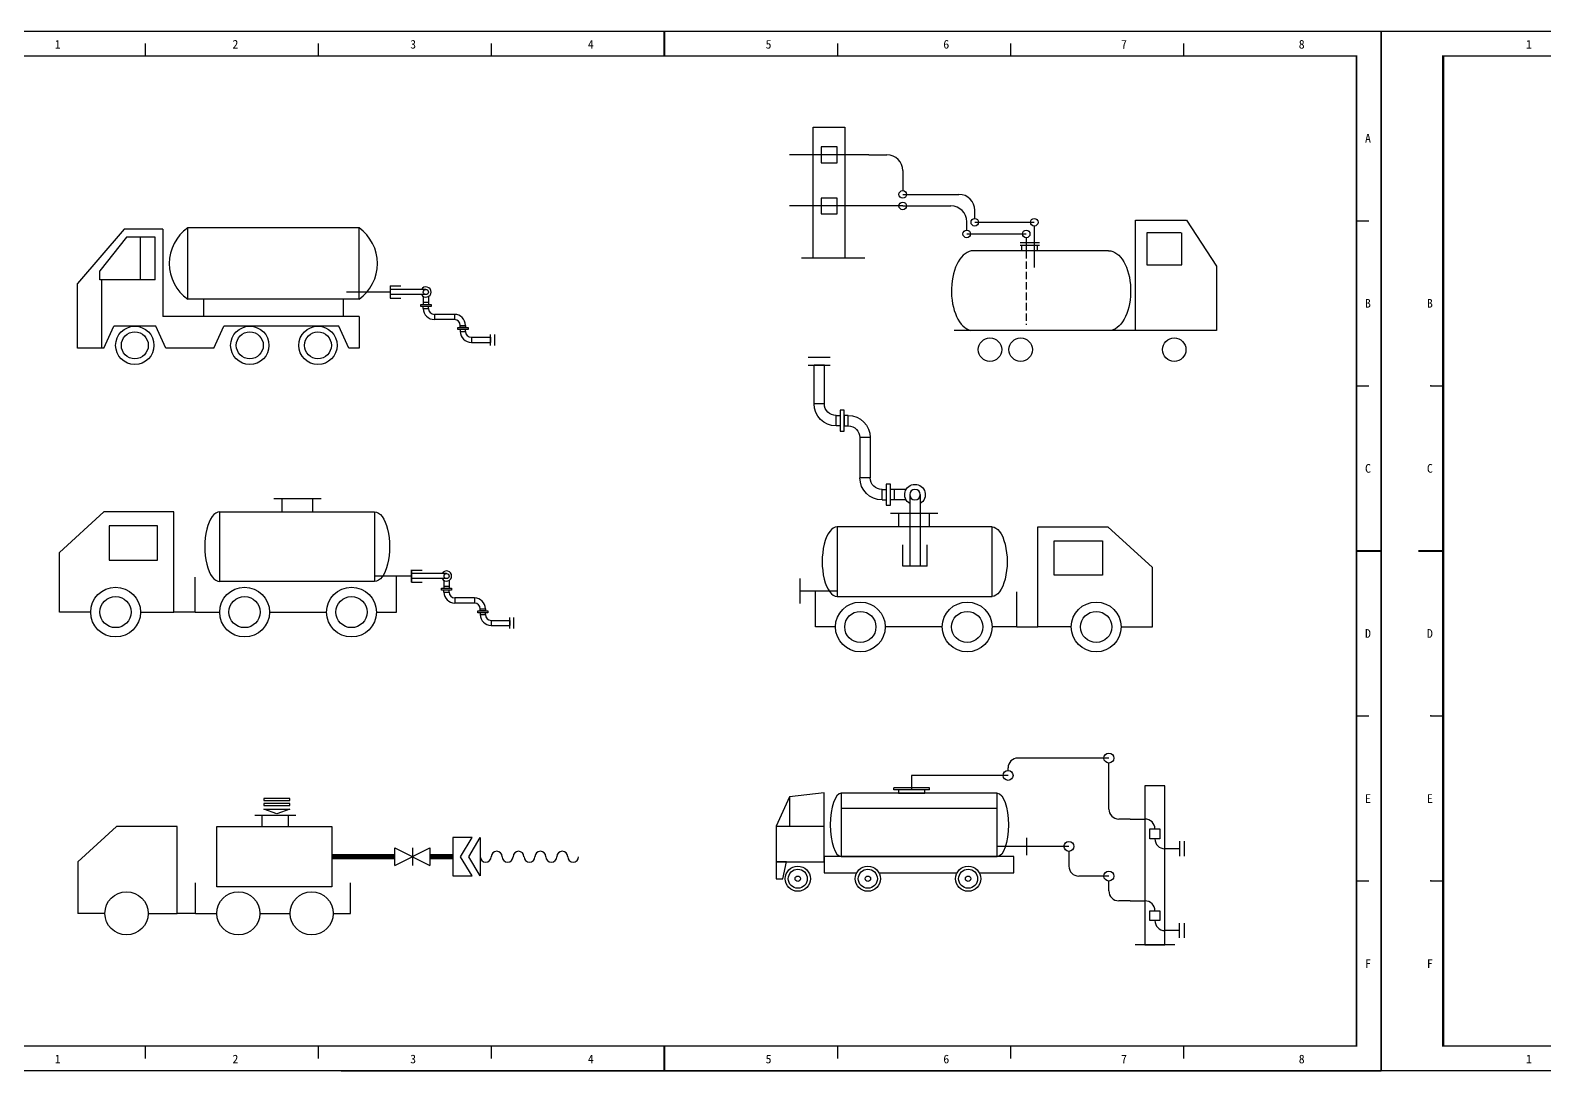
# Model space of a CAD drawing. Header units: millimetres. Extents: x 9671 to 25689, y -17516 to -2951.
# Drawn here: x 22369.7 to 22675.4, y -5527.3 to -5316.9 of the extents above; entities that cross this region are included whole.
import ezdxf

# ---------------------------------------------------------------- set-up
doc = ezdxf.new("R2010")
doc.units = ezdxf.units.MM
doc.linetypes.add('DASH', pattern=[0.35, 0.25, -0.1])
for name, color, linetype in [('A', 2, 'Continuous'), ('DIM', 3, 'Continuous'), ('PUB_TITLE', 4, 'Continuous'), ('sb', 2, 'Continuous'), ('SB_LC', 2, 'Continuous'), ('主物料', 11, 'Continuous'), ('主物料线', 2, 'Continuous'), ('图层1', 1, 'Continuous'), ('阀门', 7, 'Continuous')]:
    doc.layers.add(name, color=color, linetype=linetype)
doc.layers.add('港化设备', color=7, linetype='Continuous', lineweight=25)
doc.layers.add('设备', color=4, linetype='Continuous', lineweight=30)
doc.styles.add('QSDI', font='SimSun.ttf', dxfattribs={"width": 0.8})

# ---------------------------------------------------------------- blocks, each defined once
blk = doc.blocks.new('A$C5EF8455B')
at = {"layer": '阀门', "color": 3}
for p, q in [((0, -0.5), (0, 2.5)), ((0, 2.5), (6, -0.5)), ((0, -0.5), (6, 2.5)), ((3, 2.5), (3, -0.5)), ((6, 2.5), (6, -0.5))]:
    blk.add_line(p, q, dxfattribs=at)
blk = doc.blocks.new('A$C7D1F4FA8')
at = {"color": 1, "linetype": 'Continuous', "ltscale": 200}
for p, q in [((0, 15.02), (2.71, 15.02)), ((0, 15.02), (0, 11.94)), ((9.03, 14.14), (0, 14.14)), ((9.03, 12.82), (0, 12.82)), ((0, 11.94), (2.71, 11.94)), ((8.37, 12.36), (8.37, 10.37)), ((9.69, 12.36), (9.69, 10.37)), ((8.37, 10.89), (9.69, 10.89)), ((8.37, 10.37), (9.69, 10.37)), ((8.37, 9.32), (8.37, 9.84)), ((9.69, 9.32), (9.69, 9.84)), ((8.37, 9.32), (9.69, 9.32)), ((16.23, 7.84), (11.16, 7.84)), ((11.16, 7.84), (11.16, 6.53)), ((16.23, 7.84), (16.23, 6.53)), ((16.23, 6.53), (11.16, 6.53)), ((17.71, 5.05), (19.02, 5.05)), ((17.71, 4.55), (17.71, 5.05)), ((19.02, 4.55), (17.71, 4.55)), ((17.71, 4.02), (17.71, 3.53)), ((19.02, 5.05), (19.02, 4.55)), ((19.02, 3.53), (19.02, 4.02)), ((17.71, 3.53), (19.02, 3.53)), ((20.5, 2.05), (20.5, 0.74)), ((20.5, 2.05), (25.36, 2.05)), ((25.36, 0), (25.36, 2.79)), ((25.36, 2.05), (25.36, 0.74)), ((26.39, 0), (26.39, 2.79)), ((20.5, 0.74), (25.36, 0.74))]:
    blk.add_line(p, q, dxfattribs=at)
for points in [[(7.71, 10.37), (10.34, 10.37), (10.34, 9.84), (7.71, 9.84)], [(17.05, 4.55), (19.68, 4.55), (19.68, 4.02), (17.05, 4.02)]]:
    blk.add_lwpolyline(points, close=True, dxfattribs=at)
blk.add_circle((9.03, 13.48), 0.657, dxfattribs=at)
for centre, radius, start, end in [((9.03, 13.48), 1.3, 210.3811, 149.6189), ((11.16, 9.32), 2.79, 180, 270), ((11.16, 9.32), 1.48, 180, 270), ((16.23, 5.05), 2.79, 360, 90), ((16.23, 5.05), 1.48, 0, 90), ((20.5, 3.53), 2.79, 180, 270), ((20.5, 3.53), 1.48, 180, 270)]:
    blk.add_arc(centre, radius, start, end, dxfattribs=at)
blk = doc.blocks.new('2#图框，横')
for p, q in [((7777.69, 0), (7777.69, 420)), ((7777.69, 420), (8371.69, 420)), ((8371.69, 420), (8371.69, 0)), ((7872.57, 415), (7872.57, 410)), ((7942.44, 415), (7942.44, 410)), ((8012.32, 415), (8012.32, 410)), ((8152.07, 415), (8152.07, 410)), ((8221.94, 415), (8221.94, 410)), ((8291.82, 415), (8291.82, 410)), ((8361.69, 343.33), (8366.69, 343.33)), ((8371.69, 0), (8371.69, 297)), ((7797.69, 276.67), (7802.69, 276.67)), ((8361.69, 276.67), (8366.69, 276.67)), ((7797.69, 143.33), (7802.69, 143.33)), ((8361.69, 143.33), (8366.69, 143.33)), ((7797.69, 76.67), (7802.69, 76.67)), ((8361.69, 76.67), (8366.69, 76.67)), ((7872.57, 10), (7872.57, 5)), ((7942.44, 10), (7942.44, 5)), ((8012.32, 10), (8012.32, 5)), ((8152.07, 10), (8152.07, 5)), ((8221.94, 10), (8221.94, 5)), ((8291.82, 10), (8291.82, 5)), ((8371.69, 0), (7777.69, 0)), ((7951.69, 0), (8371.69, 0))]:
    blk.add_line(p, q)
for points, const_width in [([(8082.19, 410), (8082.19, 420)], 0.8), ([(8082.19, 410), (8082.19, 420)], 0.5), ([(7802.69, 210), (7792.69, 210)], 0.8), ([(7792.69, 210), (7802.69, 210)], 0.5), ([(8361.69, 210), (8371.69, 210)], 0.8), ([(8361.69, 210), (8371.69, 210)], 0.5), ([(8082.19, 10), (8082.19, 0)], 0.8), ([(8082.19, 10), (8082.19, 0)], 0.5)]:
    blk.add_lwpolyline(points, dxfattribs=dict(const_width=const_width))
blk.add_lwpolyline([(7802.69, 10, 1, 1, 0), (7802.69, 410, 0.6, 0.6, 0), (8361.69, 410, 0.6, 0.6, 0), (8361.69, 10, 0.6, 0.6, 0)], format="xyseb", close=True)
for p in [(7797.69, 276.67), (7797.69, 210), (7797.69, 143.33), (7797.69, 76.67)]:
    blk.add_point(p)
at = {"style": 'QSDI'}
for s, p in [('1', (7836.11, 412.98)), ('2', (7907.86, 412.98)), ('3', (7979.61, 412.98)), ('4', (8051.36, 412.98)), ('5', (8123.11, 412.98)), ('6', (8194.86, 412.98)), ('7', (8266.61, 412.98)), ('8', (8338.36, 412.98)), ('A', (8365.11, 375.02)), ('B', (7796.11, 308.32)), ('B', (8365.11, 308.32)), ('C', (7796.11, 241.62)), ('C', (8365.11, 241.62)), ('D', (7796.11, 174.92)), ('D', (8365.11, 174.92)), ('E', (7796.11, 108.22)), ('E', (8365.11, 108.22)), ('F', (7796.11, 41.52)), ('F', (8365.11, 41.52)), ('1', (7836.11, 2.98)), ('2', (7907.86, 2.98)), ('3', (7979.61, 2.98)), ('4', (8051.36, 2.98)), ('5', (8123.11, 2.98)), ('6', (8194.86, 2.98)), ('7', (8266.61, 2.98)), ('8', (8338.36, 2.98))]:
    blk.add_text(s, height=3.5, dxfattribs=at).set_placement(p)

msp = doc.modelspace()

# ---------------------------------------------------------------- linework, layer by layer
at = {"layer": 'A', "color": 2, "lineweight": -3}
for p, q in [((22592.79, -5364.77), (22592.79, -5355.26)), ((22592.79, -5355.26), (22603.1, -5355.26)), ((22603.1, -5355.26), (22609.12, -5364.61)), ((22602.04, -5357.88), (22595.06, -5357.88)), ((22595.06, -5357.88), (22595.06, -5364.32)), ((22602.13, -5364.32), (22602.13, -5357.88)), ((22587.38, -5361.47), (22560.09, -5361.47)), ((22573.39, -5359.88), (22569.52, -5359.88)), ((22573.39, -5360.38), (22569.52, -5360.38)), ((22569.86, -5361.47), (22569.86, -5360.38)), ((22573.04, -5361.47), (22573.04, -5360.38)), ((22592.79, -5377.6), (22592.79, -5364.61)), ((22595.06, -5364.32), (22602.13, -5364.32)), ((22609.12, -5364.61), (22609.12, -5377.6)), ((22609.12, -5377.6), (22592.79, -5377.6))]:
    msp.add_line(p, q, dxfattribs=at)
for centre, major_axis, ratio, start_param, end_param in [((22560.09, -5369.56), (0, 8.09), 0.54983, 0, 3.02695), ((22563.43, -5381.45), (-1.67, 1.67), 1, 3.926991, 10.210176), ((22569.62, -5381.45), (-1.67, 1.67), 1, 3.926991, 10.210176), ((22600.62, -5381.45), (-1.67, 1.67), 1, 3.926991, 10.210176)]:
    msp.add_ellipse(centre, major_axis=major_axis, ratio=ratio, start_param=start_param, end_param=end_param, dxfattribs=at)
at = {"layer": 'A', "color": 2, "lineweight": -3, "extrusion": (0, 0, -1)}
msp.add_ellipse((22587.38, -5369.56), major_axis=(0, 8.09), ratio=0.54983, start_param=0, end_param=3.02695, dxfattribs=at)
at = {"layer": 'DIM', "color": 2}
for points in [[(22416.82, -5472.51), (22422.1, -5472.51), (22422.1, -5472.11), (22416.82, -5472.11)], [(22416.82, -5473.56), (22422.1, -5473.56), (22422.1, -5473.16), (22416.82, -5473.16)], [(22416.82, -5474.29), (22422.1, -5474.29), (22419.46, -5475.22)]]:
    msp.add_lwpolyline(points, close=True, dxfattribs=at)
at = {"layer": 'DIM', "color": 1}
for points in [[(22458.89, -5479.98), (22454.99, -5479.98), (22454.99, -5487.78), (22458.89, -5487.78), (22456.55, -5483.88)], [(22460.54, -5479.98), (22460.54, -5487.78), (22458.2, -5483.88)]]:
    msp.add_lwpolyline(points, close=True, dxfattribs=at)
for centre, start, end in [((22461.64, -5483.88), 180, 0), ((22463.85, -5483.88), 0, 180), ((22466.06, -5483.88), 180, 0), ((22468.26, -5483.88), 0, 180), ((22470.47, -5483.88), 180, 0), ((22472.67, -5483.88), 360, 180), ((22474.88, -5483.88), 180, 0), ((22477.08, -5483.88), 0, 180), ((22479.29, -5483.88), 180, 0)]:
    msp.add_arc(centre, 1.1, start, end, dxfattribs=at)
at = {"layer": 'PUB_TITLE', "color": 1}
msp.add_line((22454.99, -5483.88), (22452.16, -5483.88), dxfattribs=at)
at = {"layer": 'sb', "color": 4}
msp.add_line((22442.34, -5369.81), (22433.55, -5369.81), dxfattribs=at)
at = {"layer": 'SB_LC', "color": 1}
msp.add_line((22547.6, -5467.46), (22547.6, -5470.37), dxfattribs=at)
at = {"layer": 'SB_LC'}
for p, q in [((22522.99, -5471.79), (22520.28, -5477.73)), ((22522.99, -5471.79), (22522.99, -5477.73)), ((22551.19, -5469.97), (22544.02, -5469.97)), ((22544.02, -5470.37), (22544.02, -5469.97)), ((22551.19, -5470.37), (22544.02, -5470.37)), ((22544.95, -5470.37), (22544.95, -5471.08)), ((22544.95, -5471.08), (22550.25, -5471.08)), ((22550.25, -5471.08), (22550.25, -5470.37)), ((22551.19, -5470.37), (22551.19, -5469.97)), ((22564.91, -5474.13), (22533.42, -5474.13)), ((22520.28, -5477.73), (22529.93, -5477.73)), ((22570.8, -5480.05), (22570.8, -5483.55)), ((22568.22, -5483.84), (22529.93, -5483.84)), ((22529.93, -5483.84), (22529.93, -5487.12)), ((22570.8, -5481.8), (22564.91, -5481.8)), ((22568.22, -5487.12), (22568.22, -5483.84)), ((22529.93, -5487.12), (22536.53, -5487.12)), ((22541.01, -5487.12), (22556.77, -5487.12)), ((22561.26, -5487.12), (22568.22, -5487.12))]:
    msp.add_line(p, q, dxfattribs=at)
at = {"layer": 'SB_LC', "color": 2}
for p, q in [((22379.3, -5484.92), (22387.09, -5477.79)), ((22415.02, -5475.46), (22423.31, -5475.46)), ((22416.5, -5477.79), (22416.5, -5475.46)), ((22421.85, -5477.79), (22421.85, -5475.46)), ((22403.04, -5495.33), (22403.04, -5489.19)), ((22434.34, -5495.33), (22434.34, -5489.18)), ((22384.78, -5495.33), (22379.3, -5495.33)), ((22403.04, -5495.33), (22399.33, -5495.33)), ((22403.04, -5495.33), (22407.35, -5495.33)), ((22416.06, -5495.33), (22422.14, -5495.33)), ((22430.85, -5495.33), (22434.34, -5495.33))]:
    msp.add_line(p, q, dxfattribs=at)
at = {"layer": 'SB_LC'}
msp.add_lwpolyline([(22520.28, -5477.73), (22520.28, -5484.9), (22529.93, -5484.9), (22529.93, -5471), (22522.99, -5471.79)], dxfattribs=at)
for points in [[(22564.91, -5471.08), (22533.42, -5471.08), (22533.42, -5483.84), (22564.91, -5483.84)], [(22522.34, -5484.9), (22520.28, -5484.9), (22520.28, -5488.38), (22521.58, -5488.38)]]:
    msp.add_lwpolyline(points, close=True, dxfattribs=at)
at = {"layer": 'SB_LC', "color": 2}
for points in [[(22393.49, -5495.33), (22399.33, -5495.33), (22399.33, -5477.79), (22387.09, -5477.79)], [(22379.3, -5484.92), (22379.3, -5495.33)]]:
    msp.add_lwpolyline(points, dxfattribs=at)
msp.add_lwpolyline([(22430.54, -5489.98), (22407.36, -5489.98), (22407.36, -5477.79), (22430.54, -5477.79)], close=True, dxfattribs=at)
at = {"layer": 'SB_LC'}
for centre, radius in [((22524.63, -5488.33), 2.54), ((22524.63, -5488.33), 1.92), ((22538.77, -5488.33), 2.54), ((22538.77, -5488.33), 1.92), ((22559.02, -5488.33), 2.54), ((22559.02, -5488.33), 1.92), ((22524.63, -5488.33), 0.548), ((22538.77, -5488.33), 0.548), ((22559.02, -5488.33), 0.548)]:
    msp.add_circle(centre, radius, dxfattribs=at)
at = {"layer": 'SB_LC', "color": 2}
for centre in [(22389.13, -5495.33), (22411.7, -5495.33), (22426.49, -5495.33)]:
    msp.add_circle(centre, 4.36, dxfattribs=at)
at = {"layer": 'SB_LC'}
msp.add_ellipse((22533.42, -5477.46), major_axis=(0, -6.38), ratio=0.354043, start_param=3.141593, end_param=6.283185, dxfattribs=at)
at = {"layer": 'SB_LC', "extrusion": (0, 0, -1)}
msp.add_ellipse((22564.91, -5477.46), major_axis=(0, -6.38), ratio=0.354043, start_param=3.141593, end_param=6.283185, dxfattribs=at)
at = {"layer": '主物料', "color": 2, "const_width": 1.04}
msp.add_lwpolyline([(22443.29, -5483.88), (22430.54, -5483.88)], dxfattribs=at)
at = {"layer": '主物料', "color": 1, "const_width": 1.04}
msp.add_lwpolyline([(22454.99, -5483.88), (22450.38, -5483.88)], dxfattribs=at)
at = {"layer": '主物料线', "color": 2, "lineweight": -3, "ltscale": 6}
msp.add_line((22592.79, -5377.6), (22556.17, -5377.6), dxfattribs=at)
at = {"layer": '图层1', "color": 1}
for p, q in [((22567.08, -5466.46), (22567.08, -5465.96)), ((22587.43, -5463.96), (22569.08, -5463.96)), ((22587.43, -5474.27), (22587.43, -5464.96)), ((22567.08, -5467.46), (22547.6, -5467.46)), ((22598.72, -5469.58), (22594.72, -5469.58)), ((22591.72, -5476.27), (22589.43, -5476.27)), ((22591.72, -5476.27), (22594.72, -5476.27)), ((22601.72, -5483.77), (22601.72, -5480.77)), ((22602.72, -5483.77), (22602.72, -5480.77)), ((22579.36, -5481.8), (22570.8, -5481.8)), ((22579.36, -5482.8), (22579.36, -5485.8)), ((22601.72, -5482.27), (22598.72, -5482.27)), ((22587.43, -5487.8), (22581.36, -5487.8)), ((22587.43, -5490.8), (22587.43, -5488.8)), ((22591.72, -5492.8), (22589.43, -5492.8)), ((22591.72, -5492.8), (22594.72, -5492.8)), ((22601.72, -5498.8), (22598.72, -5498.8)), ((22601.71, -5500.3), (22601.71, -5497.3)), ((22602.71, -5500.3), (22602.71, -5497.3)), ((22600.72, -5501.69), (22592.72, -5501.69))]:
    msp.add_line(p, q, dxfattribs=at)
msp.add_lwpolyline([(22594.72, -5469.58), (22594.72, -5501.69), (22598.72, -5501.69), (22598.72, -5469.58)], dxfattribs=at)
for points in [[(22597.72, -5478.27), (22597.72, -5480.27), (22595.72, -5480.27), (22595.72, -5478.27)], [(22597.72, -5494.8), (22597.72, -5496.8), (22595.72, -5496.8), (22595.72, -5494.8)]]:
    msp.add_lwpolyline(points, close=True, dxfattribs=at)
for centre in [(22587.43, -5463.96), (22567.08, -5467.46), (22579.36, -5481.8), (22587.43, -5487.8)]:
    msp.add_circle(centre, 1, dxfattribs=at)
for centre, start, end in [((22569.08, -5465.96), 90, 180), ((22589.43, -5474.27), 180, 270), ((22594.72, -5478.27), 0, 90), ((22598.72, -5480.27), 180, 270), ((22581.36, -5485.8), 180, 270), ((22589.43, -5490.8), 180, 270), ((22594.72, -5494.8), 0, 90), ((22598.72, -5496.8), 180, 270)]:
    msp.add_arc(centre, 2, start, end, dxfattribs=at)
at = {"layer": '港化设备', "color": 1, "lineweight": -3}
for p, q in [((22538.96, -5342.08), (22522.97, -5342.08)), ((22545.82, -5345.28), (22545.82, -5349.31)), ((22558.74, -5357.3), (22558.74, -5355.62)), ((22560.36, -5354.96), (22560.36, -5353.28))]:
    msp.add_line(p, q, dxfattribs=at)
at = {"layer": '港化设备', "color": 1, "lineweight": -3, "ltscale": 6}
for p, q in [((22538.96, -5342.08), (22542.62, -5342.08)), ((22545.82, -5352.42), (22522.97, -5352.42)), ((22545.82, -5350.08), (22557.16, -5350.08)), ((22545.82, -5352.42), (22555.54, -5352.42)), ((22560.36, -5355.72), (22572.36, -5355.72)), ((22558.74, -5358.07), (22570.74, -5358.07)), ((22570.74, -5358.83), (22570.74, -5361.74)), ((22572.36, -5356.48), (22572.36, -5364.86)), ((22525.37, -5362.87), (22538.17, -5362.87))]:
    msp.add_line(p, q, dxfattribs=at)
at = {"layer": '港化设备', "color": 1, "linetype": 'DASH', "lineweight": -3, "ltscale": 6}
msp.add_line((22570.74, -5361.52), (22570.74, -5376.4), dxfattribs=at)
at = {"layer": '港化设备', "color": 1, "lineweight": -3, "ltscale": 6}
msp.add_lwpolyline([(22527.76, -5362.87), (22527.76, -5336.5), (22534.16, -5336.5), (22534.16, -5362.87)], dxfattribs=at)
for points in [[(22529.36, -5340.48), (22529.36, -5343.68), (22532.56, -5343.68), (22532.56, -5340.48)], [(22529.36, -5350.82), (22529.36, -5354.02), (22532.56, -5354.02), (22532.56, -5350.82)]]:
    msp.add_lwpolyline(points, close=True, dxfattribs=at)
for centre in [(22545.82, -5350.08), (22545.82, -5352.42), (22560.36, -5355.72), (22572.36, -5355.72), (22558.74, -5358.07), (22570.74, -5358.07)]:
    msp.add_circle(centre, 0.764, dxfattribs=at)
at = {"layer": '港化设备', "color": 1, "lineweight": -3}
for centre in [(22542.62, -5345.28), (22555.54, -5355.62), (22557.16, -5353.28)]:
    msp.add_arc(centre, 3.2, 0, 90, dxfattribs=at)
at = {"layer": '设备', "color": 2}
for p, q in [((22388.67, -5357.11), (22379.24, -5368.1)), ((22389.14, -5358.71), (22383.74, -5365.52)), ((22396.48, -5357.11), (22388.67, -5357.11)), ((22394.92, -5358.71), (22389.14, -5358.71)), ((22391.95, -5367.36), (22391.95, -5358.71)), ((22394.92, -5367.36), (22394.92, -5358.71)), ((22396.48, -5357.11), (22396.48, -5374.72)), ((22401.48, -5371.26), (22401.48, -5356.85)), ((22436.06, -5356.85), (22401.48, -5356.85)), ((22436.06, -5371.26), (22436.06, -5356.85)), ((22379.24, -5381.16), (22379.24, -5368.1)), ((22383.74, -5367.36), (22383.74, -5365.52)), ((22394.92, -5367.36), (22383.74, -5367.36)), ((22384.14, -5381.16), (22384.14, -5367.36)), ((22436.06, -5371.26), (22401.48, -5371.26)), ((22404.69, -5371.26), (22404.69, -5374.72)), ((22432.85, -5371.26), (22432.85, -5374.72)), ((22384.55, -5381.16), (22386.56, -5376.71)), ((22395.03, -5376.71), (22386.56, -5376.71)), ((22397.05, -5381.16), (22395.03, -5376.71)), ((22436.06, -5374.72), (22396.48, -5374.72)), ((22406.77, -5381.16), (22408.78, -5376.71)), ((22432, -5376.71), (22408.78, -5376.71)), ((22434.01, -5381.16), (22432, -5376.71)), ((22436.06, -5374.72), (22436.06, -5381.16)), ((22384.55, -5381.16), (22379.24, -5381.16)), ((22406.77, -5381.16), (22397.05, -5381.16)), ((22436.06, -5381.16), (22434.01, -5381.16)), ((22418.86, -5411.54), (22428.42, -5411.54)), ((22420.57, -5414.23), (22420.57, -5411.54)), ((22426.74, -5414.23), (22426.74, -5411.54)), ((22375.58, -5422.45), (22384.56, -5414.23)), ((22407.95, -5428.29), (22407.95, -5414.23)), ((22407.95, -5414.23), (22439.19, -5414.23)), ((22439.19, -5414.23), (22439.19, -5428.29)), ((22552.93, -5414.55), (22543.37, -5414.55)), ((22545.05, -5417.24), (22545.05, -5414.55)), ((22551.22, -5417.24), (22551.22, -5414.55)), ((22563.84, -5417.24), (22532.6, -5417.24)), ((22532.6, -5417.24), (22532.6, -5431.3)), ((22563.84, -5431.3), (22563.84, -5417.24)), ((22596.21, -5425.46), (22587.23, -5417.24)), ((22375.58, -5434.46), (22375.58, -5422.45)), ((22446.65, -5428.42), (22446.65, -5425.94)), ((22596.21, -5437.47), (22596.21, -5425.46)), ((22402.96, -5434.46), (22402.96, -5427.39)), ((22439.19, -5428.29), (22407.95, -5428.29)), ((22443.59, -5434.46), (22443.59, -5427.37)), ((22525.14, -5432.73), (22525.14, -5427.66)), ((22528.2, -5437.47), (22528.2, -5430.38)), ((22532.6, -5431.3), (22563.84, -5431.3)), ((22568.83, -5437.47), (22568.83, -5430.4)), ((22381.9, -5434.46), (22375.58, -5434.46)), ((22402.96, -5434.46), (22398.69, -5434.46)), ((22402.96, -5434.46), (22407.94, -5434.46)), ((22417.99, -5434.46), (22429.5, -5434.46)), ((22439.55, -5434.46), (22443.59, -5434.46)), ((22532.24, -5437.47), (22528.2, -5437.47)), ((22553.8, -5437.47), (22542.29, -5437.47)), ((22568.83, -5437.47), (22563.85, -5437.47)), ((22568.83, -5437.47), (22573.1, -5437.47)), ((22589.89, -5437.47), (22596.21, -5437.47))]:
    msp.add_line(p, q, dxfattribs=at)
for points in [[(22391.95, -5434.46), (22398.69, -5434.46), (22398.69, -5414.23), (22384.56, -5414.23)], [(22579.84, -5437.47), (22573.1, -5437.47), (22573.1, -5417.24), (22587.23, -5417.24)], [(22446.65, -5427.18), (22439.19, -5427.18)], [(22525.14, -5430.19), (22532.6, -5430.19)]]:
    msp.add_lwpolyline(points, dxfattribs=at)
for points in [[(22395.4, -5417.07), (22385.64, -5417.07), (22385.64, -5423.99), (22395.4, -5423.99)], [(22576.39, -5420.08), (22586.15, -5420.08), (22586.15, -5427), (22576.39, -5427)]]:
    msp.add_lwpolyline(points, close=True, dxfattribs=at)
for centre, radius in [((22390.8, -5380.58), 3.87), ((22414.01, -5380.58), 3.87), ((22427.76, -5380.58), 3.87), ((22390.8, -5380.58), 2.72), ((22414.01, -5380.58), 2.72), ((22427.76, -5380.58), 2.72), ((22386.92, -5434.46), 5.03), ((22386.92, -5434.46), 3.15), ((22412.96, -5434.46), 5.03), ((22412.96, -5434.46), 3.15), ((22434.53, -5434.46), 5.03), ((22434.53, -5434.46), 3.15), ((22537.26, -5437.47), 5.03), ((22558.83, -5437.47), 5.03), ((22584.87, -5437.47), 5.03), ((22537.26, -5437.47), 3.15), ((22558.83, -5437.47), 3.15), ((22584.87, -5437.47), 3.15)]:
    msp.add_circle(centre, radius, dxfattribs=at)
for centre, start, end in [((22406.58, -5364.05), 125.3113, 234.6887), ((22430.96, -5364.05), 305.3113, 54.6887)]:
    msp.add_arc(centre, 8.83, start, end, dxfattribs=at)
for centre in [(22407.95, -5421.26), (22532.6, -5424.27)]:
    msp.add_ellipse(centre, major_axis=(0, 7.03), ratio=0.433689, start_param=0, end_param=3.141593, dxfattribs=at)
at = {"layer": '设备', "color": 2, "extrusion": (0, 0, -1)}
for centre in [(22439.19, -5421.26), (22563.84, -5424.27)]:
    msp.add_ellipse(centre, major_axis=(0, 7.03), ratio=0.433689, start_param=0, end_param=3.141593, dxfattribs=at)

# ---------------------------------------------------------------- block references
at = {"color": 2, "xscale": 0.4999999999999969, "yscale": 0.4999999999999969, "zscale": 0.4999999999999969}
for p in [(18456.58, -5527.12), (18753.58, -5527.12)]:
    msp.add_blockref('2#图框，横', p, dxfattribs=at)
at = {"color": 2, "linetype": 'Continuous', "ltscale": 200}
for p, xscale, yscale, zscale in [((22442.34, -5380.59), 0.7999999999992724, 0.7999999999992724, 0.8), ((22446.65, -5437.75), 0.7839999999992869, 0.7839999999992869, 0.7839999999999999)]:
    msp.add_blockref('A$C7D1F4FA8', p, dxfattribs=dict(at, xscale=xscale, yscale=yscale, zscale=zscale))
at = {"color": 2, "linetype": 'Continuous', "ltscale": 200, "xscale": -1.599999999998545, "yscale": 1.599999999998545, "zscale": 1.6, "rotation": 270}
msp.add_blockref('A$C7D1F4FA8', (22526.72, -5425.19), dxfattribs=at)
at = {"layer": '阀门', "color": 2, "xscale": 1.181818181814742, "yscale": 1.181818181818289, "zscale": 1.181818181818183}
msp.add_blockref('A$C5EF8455B', (22443.29, -5485.06), dxfattribs=at)

doc.saveas('drawing.dxf')
